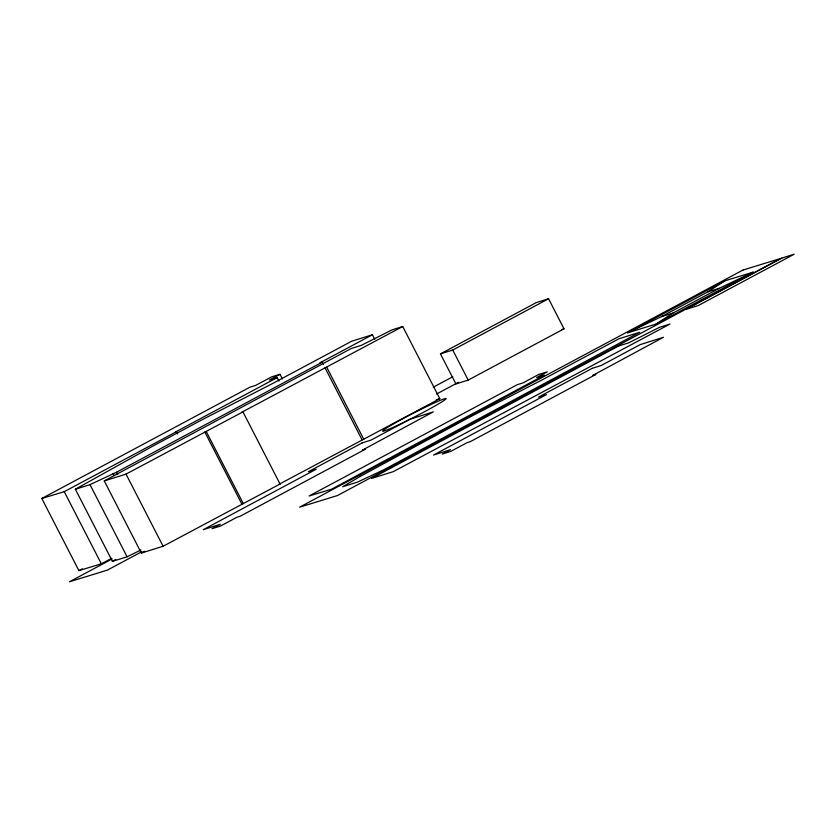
<?xml version="1.0" encoding="UTF-8"?>
<svg xmlns="http://www.w3.org/2000/svg" width="836" height="836" viewBox="0 0 836 836"><rect width="100%" height="100%" fill="white"/><g stroke="black" fill="none" stroke-linecap="round" stroke-linejoin="round"><path stroke-width="1.25" d="M656.02 324.075L672.928 313.092L719.253 288.315L753.163 272.118L724.843 280.833L627.7 332.791L656.02 324.075L753.163 272.118M627.7 332.791L661.6 316.583L707.935 291.806L724.843 280.833M140.887 549.994L127.093 556.797L112.442 561.374L75.365 489.227L152.873 446.079L200.504 420.592L273.623 382.982L351.622 341.245L372.417 334.755L374.768 339.343M112.442 561.374L115.744 559.43M372.417 334.755L319.948 362.834L322.268 362.124L323.448 364.412M75.365 489.227L90.006 484.65L116.517 472.225L322.268 362.124M280.039 484.013L163.104 546.263L141.347 553.066L104.27 480.909L351.193 348.528L361.392 345.32L392.032 329.875L402.722 326.51L439.809 398.667L278.973 484.347L280.039 484.013L242.952 411.866L241.897 412.19L402.722 326.51M104.27 480.909L126.027 474.106L242.952 411.866M440.457 353.879L536.158 302.663L548.552 298.755L563.997 328.82L468.191 380.098L455.902 383.943L440.457 353.879L452.746 350.033L548.552 298.755M112.034 559.012L69.43 581.793L107.311 570.142L141.848 551.666M433.267 387.193L452.84 376.722M436.601 394.007L458.483 382.303M141.347 553.066L144.795 551.217M111.648 558.312L101.334 563.83L78.887 570.622L41.8 498.475L250.069 387.12L255.513 385.469L271.606 376.858L280.008 374.319L282.359 378.896M280.008 374.319L269.349 380.014L277.186 377.621L278.952 381.059M277.186 377.621L175.685 431.888L176.511 431.658L177.692 433.947M41.8 498.475L64.257 491.672L176.511 431.658M78.887 570.622L82.336 568.783M561.52 329.603L563.997 328.82M436.235 399.786L439.809 398.667M707.935 291.806L719.253 288.315M661.6 316.583L672.928 313.092M452.746 350.033L468.191 380.098M326.709 367.182L363.796 439.339M324.985 367.715L362.072 439.872M206.241 431.512L243.328 503.659M204.778 431.961L241.865 504.108M126.027 474.106L163.104 546.263M116.517 472.225L117.698 474.514M112.996 473.312L114.177 475.6M90.006 484.65L127.093 556.797M64.257 491.672L101.334 563.83M360.243 476.384L342.645 486.761L357.296 482.184L383.808 469.759L639.697 332.289L618.901 338.779L540.913 380.516L467.794 418.136L360.243 476.384M362.113 442.923L308.317 471.723L316.217 469.226L203.336 529.658L220.276 524.287L212.03 528.697L220.568 526.001L236.818 517.306L240.11 516.272L365.572 449.099L362.354 450.134L433.257 411.887L409.912 419.275L371.079 440.07L362.113 442.923M538.886 374.392L522.793 383.003L517.348 384.654L309.08 496.009L331.537 489.206L544.466 375.155L536.628 377.548L547.287 371.853L538.886 374.392M742.911 270.08L299.633 507.18L337.504 495.518L780.793 258.418L742.911 270.08M781.817 258.105L686.105 309.33L698.394 305.474L794.2 254.207L781.817 258.105M618.483 346.062L371.55 478.453L393.307 471.64L670.002 324.044L659.311 327.409L628.672 342.854L618.483 346.062M592.316 368.3L538.52 397.11L546.42 394.613L433.539 455.045L450.468 449.674L442.234 454.084L450.761 451.388L467.021 442.683L470.302 441.648L595.775 374.476L592.557 375.521L663.46 337.274L640.115 344.662L601.283 365.457L592.316 368.3M398.918 424.667A35.718 1.933 -27.2 0 0 446.184 398.542A35.718 1.933 -27.2 0 0 398.124 421.313A35.718 1.933 -27.2 0 0 398.918 424.667"/></g></svg>
